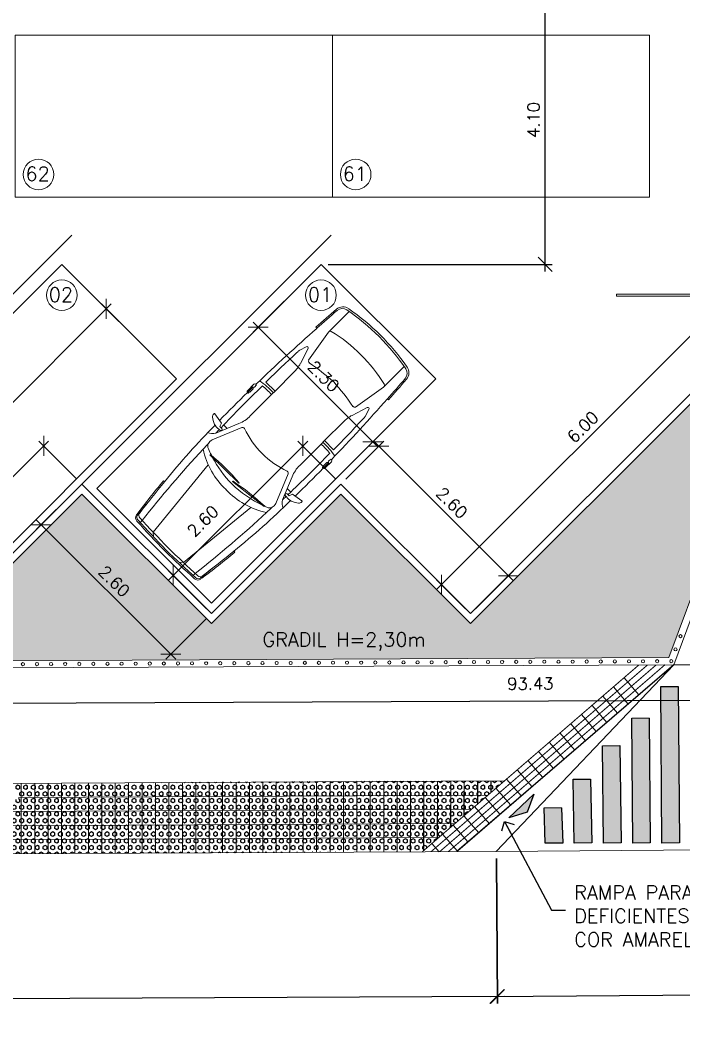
# Model space of a CAD drawing. Header units: millimetres. Extents: x 521 to 1055, y 261 to 520.
# Drawn here: x 563.73 to 573.14, y 447.96 to 462.11 of the extents above; entities that cross this region are included whole.
import ezdxf

# ---------------------------------------------------------------- set-up
doc = ezdxf.new("R2010")
doc.units = ezdxf.units.MM
doc.linetypes.add('CONTINU', pattern=[0])
doc.layers.add('0.1', color=8, linetype='Continuous', lineweight=13)
doc.layers.add('Texto 2', color=1, linetype='Continuous')
doc.styles.add('60x100', font='romans.shx', dxfattribs={"height": 0.2})
doc.styles.add('ROMANS', font='romans')
doc.styles.get("Standard").update_dxf_attribs({"font": 'romans.shx'})
doc.dimstyles.new('Fares Eng - 100', dxfattribs={"dimscale": 2, "dimtxt": 0.05, "dimasz": 0.1, "dimexe": 0.05, "dimexo": 0.1, "dimgap": 0.05, "dimtad": 1, "dimlfac": 2, "dimzin": 4, "dimdsep": 46, "dimtxsty": 'ROMANS', "dimblk1": 'OBLIQUE', "dimblk2": 'OBLIQUE', "dimsah": 1, "dimcen": 0.05, "dimdle": 0.05, "dimclrd": 256, "dimclre": 256, "dimclrt": 1, "dimaunit": 1, "dimadec": 0, "dimazin": 0, "dimtfac": 1, "dimtmove": 2, "dimatfit": 3, "dimldrblk": 'OPEN90', "dimfxl": 1, "dimtolj": 1, "dimtzin": 0, "dimarcsym": 0})
doc.dimstyles.new('Fares Eng - 50', dxfattribs={"dimscale": 2, "dimtxt": 0.085, "dimasz": 0.1, "dimexe": 0.05, "dimexo": 0.05, "dimgap": 0.04, "dimtad": 1, "dimzin": 4, "dimdsep": 46, "dimtxsty": 'ROMANS', "dimblk1": 'OBLIQUE', "dimblk2": 'OBLIQUE', "dimsah": 1, "dimcen": 0.05, "dimdle": 0.05, "dimclrd": 8, "dimclre": 8, "dimclrt": 8, "dimaunit": 1, "dimadec": 0, "dimazin": 0, "dimtfac": 1, "dimtix": 1, "dimtmove": 2, "dimatfit": 0, "dimldrblk": 'OPEN90', "dimfxl": 1, "dimtolj": 1, "dimtzin": 0, "dimarcsym": 0})
pattern_1 = [(90, (143.7004, 358.23872), (-0.1905, 1e-17), [])]
pattern_2 = [(90, (143.7004, 358.23872), (-0.0549926, 3e-18), [0.03175, -0.0635]), (210, (143.7004, 358.23872), (0.0274963, -0.0476249886), [0.03175, -0.0635]), (150, (143.7004, 358.27047), (-0.0274963, -0.0476249886), [0.03175, -0.0635])]

# ---------------------------------------------------------------- blocks, each defined once
blk = doc.blocks.new('_OBLIQUE')
at = {"color": 0, "linetype": 'ByBlock'}
blk.add_line((-0.5, -0.5), (0.5, 0.5), dxfattribs=at)
blk = doc.blocks.new('_Open90')
at = {"color": 0, "linetype": 'ByBlock', "lineweight": -2}
for p, q in [((0, 0), (-1, 0)), ((-0.5, 0.5), (0, 0)), ((0, 0), (-0.5, -0.5))]:
    blk.add_line(p, q, dxfattribs=at)
blk = doc.blocks.new('*D2979')
at = {"layer": '0.1', "color": 8, "linetype": 'CONTINU', "lineweight": -2, "transparency": 16777216}
for p, q in [((567.937, 458.57), (567.044, 457.678)), ((568.812, 456.051), (567.044, 457.819)), ((569.563, 456.944), (568.67, 456.051))]:
    blk.add_line(p, q, dxfattribs=at)
at = {"layer": 'DEFPOINTS', "color": 0, "linetype": 'CONTINU', "lineweight": -2, "transparency": 16777216}
for p in [(568.007, 458.641), (567.115, 457.748), (569.634, 457.015)]:
    blk.add_point(p, dxfattribs=at)
at = {"layer": '0.1', "color": 8, "linetype": 'CONTINU', "lineweight": -2, "transparency": 16777216, "xscale": 0.2, "yscale": 0.2, "zscale": 0.2}
for p, rotation in [((567.115, 457.748), 135.000000000002), ((568.741, 456.122), 315.000000000002)]:
    blk.add_blockref('_OBLIQUE', p, dxfattribs=dict(at, rotation=rotation))
at = {"layer": '0.1', "color": 8, "linetype": 'CONTINU', "transparency": 16777216, "insert": (568.045, 457.052), "char_height": 0.17, "attachment_point": 5, "rotation": 315, "style": 'ROMANS'}
blk.add_mtext('\\A1;2.30', dxfattribs=at)
blk = doc.blocks.new('*D2980')
at = {"layer": '0.1', "color": 8, "linetype": 'CONTINU', "lineweight": -2, "transparency": 16777216}
for p, q in [((565.031, 458.082), (561.708, 454.758)), ((565.886, 457.085), (564.89, 458.082)), ((562.704, 453.903), (561.708, 454.9))]:
    blk.add_line(p, q, dxfattribs=at)
at = {"layer": 'DEFPOINTS', "color": 0, "linetype": 'CONTINU', "lineweight": -2, "transparency": 16777216}
for p in [(565.957, 457.015), (561.778, 454.829), (562.775, 453.833)]:
    blk.add_point(p, dxfattribs=at)
at = {"layer": '0.1', "color": 8, "linetype": 'CONTINU', "lineweight": -2, "transparency": 16777216, "xscale": 0.2, "yscale": 0.2, "zscale": 0.2}
for p, rotation in [((564.96, 458.011), 45), ((561.778, 454.829), 225)]:
    blk.add_blockref('_OBLIQUE', p, dxfattribs=dict(at, rotation=rotation))
at = {"layer": '0.1', "color": 8, "linetype": 'CONTINU', "transparency": 16777216, "insert": (563.253, 456.537), "char_height": 0.17, "attachment_point": 5, "rotation": 45, "style": 'ROMANS'}
blk.add_mtext('\\A1;4.50', dxfattribs=at)
blk = doc.blocks.new('*D2672')
at = {"layer": '0.1', "color": 8, "linetype": 'CONTINU', "lineweight": -2, "transparency": 16777216}
for p, q in [((571.189, 458.541), (571.189, 462.842)), ((569.219, 462.742), (571.289, 462.742)), ((568.107, 458.641), (571.289, 458.641))]:
    blk.add_line(p, q, dxfattribs=at)
at = {"layer": 'DEFPOINTS', "color": 0, "linetype": 'CONTINU', "lineweight": -2, "transparency": 16777216}
for p in [(569.119, 462.742), (571.189, 462.742), (568.007, 458.641)]:
    blk.add_point(p, dxfattribs=at)
at = {"layer": '0.1', "color": 8, "linetype": 'CONTINU', "lineweight": -2, "transparency": 16777216, "xscale": 0.2, "yscale": 0.2, "zscale": 0.2}
for p, rotation in [((571.189, 462.742), 90), ((571.189, 458.641), 270)]:
    blk.add_blockref('_OBLIQUE', p, dxfattribs=dict(at, rotation=rotation))
at = {"layer": '0.1', "color": 8, "linetype": 'CONTINU', "transparency": 16777216, "insert": (571.024, 460.691), "char_height": 0.17, "attachment_point": 5, "rotation": 90, "style": 'ROMANS'}
blk.add_mtext('\\A1;4.10', dxfattribs=at)
blk = doc.blocks.new('*D2988')
at = {"layer": '0.1', "color": 8, "linetype": 'CONTINU', "lineweight": -2, "transparency": 16777216}
for p, q in [((568.361, 455.592), (568.899, 456.13)), ((568.757, 456.13), (570.737, 454.15)), ((570.199, 453.753), (570.737, 454.291))]:
    blk.add_line(p, q, dxfattribs=at)
at = {"layer": 'DEFPOINTS', "color": 0, "linetype": 'CONTINU', "lineweight": -2, "transparency": 16777216}
for p in [(568.29, 455.521), (570.667, 454.221), (570.129, 453.683)]:
    blk.add_point(p, dxfattribs=at)
at = {"layer": '0.1', "color": 8, "linetype": 'CONTINU', "lineweight": -2, "transparency": 16777216, "xscale": 0.2, "yscale": 0.2, "zscale": 0.2}
for p, rotation in [((568.828, 456.059), 135), ((570.667, 454.221), 315)]:
    blk.add_blockref('_OBLIQUE', p, dxfattribs=dict(at, rotation=rotation))
at = {"layer": '0.1', "color": 8, "linetype": 'CONTINU', "transparency": 16777216, "insert": (569.864, 455.256), "char_height": 0.17, "attachment_point": 5, "rotation": 315, "style": 'ROMANS'}
blk.add_mtext('\\A1;2.60', dxfattribs=at)
blk = doc.blocks.new('*D2989')
at = {"layer": '0.1', "color": 8, "linetype": 'CONTINU', "lineweight": -2, "transparency": 16777216}
for p, q in [((564.543, 455.45), (563.967, 454.875)), ((563.967, 455.016), (565.947, 453.036)), ((566.381, 453.612), (565.805, 453.036))]:
    blk.add_line(p, q, dxfattribs=at)
at = {"layer": 'DEFPOINTS', "color": 0, "linetype": 'CONTINU', "lineweight": -2, "transparency": 16777216}
for p in [(564.613, 455.521), (566.452, 453.683), (565.876, 453.107)]:
    blk.add_point(p, dxfattribs=at)
at = {"layer": '0.1', "color": 8, "linetype": 'CONTINU', "lineweight": -2, "transparency": 16777216, "xscale": 0.2, "yscale": 0.2, "zscale": 0.2}
for p, rotation in [((564.037, 454.945), 134.9999999999982), ((565.876, 453.107), 314.9999999999982)]:
    blk.add_blockref('_OBLIQUE', p, dxfattribs=dict(at, rotation=rotation))
at = {"layer": '0.1', "color": 8, "linetype": 'CONTINU', "transparency": 16777216, "insert": (565.073, 454.143), "char_height": 0.17, "attachment_point": 5, "rotation": 315, "style": 'ROMANS'}
blk.add_mtext('\\A1;2.60', dxfattribs=at)
blk = doc.blocks.new('*D2990')
at = {"layer": '0.1', "color": 8, "linetype": 'CONTINU', "lineweight": -2, "transparency": 16777216}
for p, q in [((562.162, 454.154), (564.142, 456.133)), ((564.543, 455.592), (564.001, 456.133)), ((562.704, 453.753), (562.162, 454.295))]:
    blk.add_line(p, q, dxfattribs=at)
at = {"layer": 'DEFPOINTS', "color": 0, "linetype": 'CONTINU', "lineweight": -2, "transparency": 16777216}
for p in [(564.072, 456.063), (564.613, 455.521), (562.775, 453.683)]:
    blk.add_point(p, dxfattribs=at)
at = {"layer": '0.1', "color": 8, "linetype": 'CONTINU', "lineweight": -2, "transparency": 16777216, "xscale": 0.2, "yscale": 0.2, "zscale": 0.2}
for p, rotation in [((564.072, 456.063), 44.99999999999735), ((562.233, 454.224), 224.9999999999974)]:
    blk.add_blockref('_OBLIQUE', p, dxfattribs=dict(at, rotation=rotation))
at = {"layer": '0.1', "color": 8, "linetype": 'CONTINU', "transparency": 16777216, "insert": (563.036, 455.26), "char_height": 0.17, "attachment_point": 5, "rotation": 45, "style": 'ROMANS'}
blk.add_mtext('\\A1;2.60', dxfattribs=at)
blk = doc.blocks.new('TEMPRA3')
for p, q in [((-0.157, 0.823), (-0.131, 0.862)), ((-0.075, 0.872), (-0.101, 0.713)), ((-0.085, 0.882), (-0.082, 0.882)), ((-1.26, 0.697), (-1.26, 0.716)), ((-0.101, 0.713), (-0.151, 0.694)), ((1.806, 0.709), (1.807, 0.728)), ((0.058, 0.464), (-0.363, 0.637)), ((0.069, 0.533), (-0.261, 0.669)), ((-0.151, 0.694), (-0.151, 0.656)), ((-0.098, 0.674), (-0.098, 0.602)), ((0.756, 0.496), (0.756, 0.679)), ((1.287, 0.519), (1.517, 0.592)), ((1.515, 0.629), (1.414, 0.659)), ((0.687, 0.496), (0.259, 0.496)), ((1.136, 0.496), (0.756, 0.496)), ((1.406, 0.471), (1.886, 0.553)), ((0.058, -0.464), (-0.363, -0.637)), ((0.069, -0.533), (-0.261, -0.669)), ((0.687, -0.496), (0.259, -0.496)), ((1.136, -0.496), (0.756, -0.496)), ((0.756, -0.496), (0.756, -0.679)), ((1.287, -0.519), (1.517, -0.592)), ((1.406, -0.471), (1.886, -0.553)), ((-1.26, -0.697), (-1.26, -0.716)), ((-0.151, -0.694), (-0.151, -0.656)), ((-0.101, -0.713), (-0.151, -0.694)), ((-0.098, -0.674), (-0.098, -0.602)), ((1.515, -0.629), (1.414, -0.659)), ((-0.157, -0.823), (-0.131, -0.862)), ((-0.075, -0.872), (-0.101, -0.713)), ((1.806, -0.709), (1.807, -0.728)), ((-0.085, -0.882), (-0.082, -0.882))]:
    blk.add_line(p, q)
at = {"color": 9}
for p, q in [((0.49, 0.777), (0.614, 0.777)), ((0.49, 0.767), (0.567, 0.767)), ((0.577, 0.757), (0.577, 0.748)), ((0.634, 0.757), (0.634, 0.748)), ((-1.869, 0.63), (-1.647, 0.654)), ((-1.875, 0.533), (-1.914, 0.533)), ((-1.881, 0.307), (-0.653, 0.428)), ((-0.527, 0.509), (-0.536, 0.509)), ((-0.536, 0.509), (-0.532, -0.064)), ((0.687, 0.496), (0.756, 0.496)), ((1.886, 0.553), (2.3, 0.553)), ((-1.881, 0.307), (-1.924, 0.254)), ((-0.568, 0.016), (-0.577, 0.017)), ((-0.568, 0.015), (-0.577, 0.014)), ((-0.577, 0.014), (-0.51, -0.555)), ((-0.532, -0.064), (-0.523, -0.064)), ((-1.881, -0.308), (-1.924, -0.255)), ((-1.881, -0.307), (-0.653, -0.428)), ((-1.875, -0.533), (-1.914, -0.533)), ((-0.51, -0.555), (-0.501, -0.554)), ((0.687, -0.496), (0.756, -0.496)), ((1.886, -0.553), (2.3, -0.553)), ((-1.869, -0.631), (-1.647, -0.655)), ((0.49, -0.767), (0.567, -0.767)), ((0.49, -0.777), (0.614, -0.777)), ((0.577, -0.757), (0.577, -0.748)), ((0.634, -0.757), (0.634, -0.748))]:
    blk.add_line(p, q, dxfattribs=at)
for points in [[(0.486, 0.76), (0.486, 0.749, 0.414214), (0.496, 0.739), (0.558, 0.739, 0.414214), (0.568, 0.749), (0.568, 0.759)], [(0.486, -0.76), (0.486, -0.749, -0.414214), (0.496, -0.739), (0.558, -0.739, -0.414214), (0.568, -0.749), (0.568, -0.759)]]:
    blk.add_lwpolyline(points, format="xyb", dxfattribs=at)
for centre, radius, start, end in [((-0.079, 0.816), 0.0696, 117.5198, 138.9652), ((-0.092, 0.841), 0.0416, 80.8067, 117.5198), ((-0.083, 0.874), 0.00833, 350.8067, 80.8067), ((0.026, -12.748), 13.526, 95.4579, 98.0767), ((-0.091, -10.408), 11.166, 90.4891, 96.0118), ((0.075, 0.7), 0.267, 168.223, 189.9837), ((-0.143, 0.755), 0.0434, 160.4209, 180), ((0.052, 0.685), 0.25, 146.5293, 160.4209), ((0.213, -22.305), 23.067, 89.3717, 90.7606), ((0.213, -22.305), 23.067, 89.0973, 89.3437), ((0.115, -25.837), 26.599, 86.3544, 88.8806), ((0.028, -29.336), 30.117, 85.8738, 86.6125), ((46.287, -1.061), 48.25, 178.0551, 178.7396), ((-1.864, 0.574), 0.07, 98.0767, 178.0551), ((1.08, -0.033), 1.689, 158.4883, 161.8833), ((-0.403, 0.55), 0.0959, 65.2249, 157.5632), ((0.355, -17.256), 17.935, 91.743, 91.9698), ((0.355, -17.256), 17.935, 88.9571, 91.6179), ((-0.298, 0.555), 0.987, 356.5337, 7.1274), ((0.636, -17.099), 17.778, 87.5716, 89.6146), ((1.385, 0.564), 0.1, 73.296, 87.5716), ((1.509, 0.61), 0.02, 295.0881, 73.296), ((2.183, 0.56), 0.144, 10.2757, 85.2864), ((-1.242, -0.033), 3.619, 0.5277, 9.8398), ((1.08, -0.033), 1.689, 163.0258, 178.8872), ((1.496, -0.036), 1.496, 161.9012, 178.6096), ((0.046, 0.438), 0.0288, 340.8387, 65.2249), ((0.259, 0.996), 0.5, 247.6625, 270), ((1.136, 0.996), 0.5, 270, 287.5892), ((1.415, 0.442), 0.03, 107.5892, 190.5643), ((-1.901, -0.176), 3.343, 3.0173, 10.5643), ((1.892, 0.523), 0.03, 17.6685, 101.6613), ((-0.298, 0.005), 2.281, 359.8835, 13.3775), ((1.08, 0.033), 1.689, 181.1128, 199.382), ((-1.901, 0.176), 3.343, 349.4357, 356.9827), ((-0.298, -0.005), 2.281, 346.6225, 0.1165), ((-1.242, 0.033), 3.619, 350.1602, 359.4723), ((46.287, 1.06), 48.25, 181.2604, 181.9449), ((1.496, 0.036), 1.496, 181.3904, 198.0988), ((1.08, 0.033), 1.689, 200.3288, 201.5117), ((1.08, 0.033), 1.689, 200.3288, 201.5117), ((0.046, -0.438), 0.0288, 294.7751, 19.1613), ((0.259, -0.996), 0.5, 90, 112.3375), ((-0.298, -0.555), 0.987, 352.8726, 3.4663), ((1.136, -0.996), 0.5, 72.4108, 90), ((1.415, -0.442), 0.03, 169.4357, 252.4108), ((1.892, -0.523), 0.03, 258.3387, 342.3315), ((-1.864, -0.575), 0.07, 181.9449, 261.9233), ((0.026, 12.748), 13.526, 261.9735, 264.5421), ((-0.091, 10.408), 11.166, 263.9882, 269.5109), ((-0.403, -0.55), 0.0959, 202.4368, 294.7751), ((0.355, 17.256), 17.935, 268.0302, 268.257), ((0.075, -0.7), 0.267, 170.0163, 191.777), ((0.355, 17.256), 17.935, 268.3821, 271.0429), ((0.636, 17.099), 17.778, 270.3854, 272.4284), ((1.385, -0.564), 0.1, 272.4284, 286.704), ((1.509, -0.61), 0.02, 286.704, 64.9119), ((0.028, 29.336), 30.117, 273.3875, 274.1262), ((2.183, -0.56), 0.144, 274.7136, 349.7243), ((-0.143, -0.755), 0.0434, 180, 199.5791), ((0.052, -0.685), 0.25, 199.5791, 213.4707), ((0.213, 22.305), 23.067, 269.2394, 270.6283), ((0.213, 22.305), 23.067, 270.6563, 270.9027), ((0.115, 25.837), 26.599, 271.1194, 273.6456), ((-0.079, -0.816), 0.0696, 221.0348, 242.4802), ((-0.092, -0.841), 0.0416, 242.4802, 279.1933), ((-0.083, -0.874), 0.00833, 279.1933, 9.1933)]:
    blk.add_arc(centre, radius, start, end)
for centre, radius, start, end in [((-0.144, 0.846), 0.212, 204.7842, 236.5367), ((0.49, 0.751), 0.0263, 91.9264, 184.8104), ((0.47, 0.753), 0.0061, 200.0424, 315.2534), ((0.49, 0.751), 0.0164, 92.1313, 187.2433), ((0.567, 0.757), 0.01, 0, 90), ((0.606, 0.816), 0.0733, 246.8341, 293.1659), ((0.614, 0.757), 0.02, 0, 90), ((-0.263, 0.555), 0.987, 356.5337, 11.7667), ((0.027, -29.37), 30.131, 85.8821, 86.6147), ((19.555, -0.393), 21.489, 177.397, 178.9536), ((-1.862, 0.581), 0.05, 97.8958, 177.1673), ((43.913, -1.002), 45.813, 178.0177, 178.7486), ((0.137, -16.634), 17.284, 92.2713, 96.6835), ((-1.822, 0.581), 0.05, 97.8958, 177.1673), ((0.026, -12.748), 13.506, 95.4656, 97.8958), ((0.402, 0.031), 1.126, 147.4954, 181.5953), ((0.192, -19.533), 20.183, 91.7794, 92.1012), ((-0.17, 0.661), 0.0195, 202.2729, 342.8001), ((2.181, 0.569), 0.115, 10.4548, 85.2928), ((-1.236, -0.033), 3.585, 0.5327, 10.015), ((-4.071, 0.196), 3.558, 355.8109, 5.0412), ((43.913, 1.002), 45.813, 181.2514, 181.9823), ((0.402, -0.031), 1.126, 178.4047, 212.5046), ((-4.057, -0.683), 3.558, 2.0761, 11.3064), ((-1.236, 0.033), 3.585, 349.985, 359.4673), ((19.555, 0.392), 21.489, 181.0464, 182.603), ((0.137, 16.634), 17.284, 263.3165, 267.7287), ((-0.263, -0.555), 0.987, 348.2333, 3.4663), ((-1.862, -0.581), 0.05, 182.8327, 262.1042), ((-1.822, -0.581), 0.05, 182.8327, 262.1042), ((0.026, 12.748), 13.506, 262.1042, 264.5344), ((0.192, 19.533), 20.183, 267.8988, 268.2206), ((-0.144, -0.846), 0.212, 123.4633, 155.2158), ((-0.17, -0.661), 0.0195, 17.1999, 157.7271), ((0.027, 29.37), 30.131, 273.3853, 274.1179), ((2.181, -0.569), 0.115, 274.7072, 349.5452), ((0.47, -0.753), 0.0061, 44.7466, 159.9576), ((0.49, -0.751), 0.0263, 175.1896, 268.0736), ((0.49, -0.751), 0.0164, 172.7567, 267.8687), ((0.567, -0.757), 0.01, 270, 0), ((0.606, -0.816), 0.0733, 66.8341, 113.1659), ((0.614, -0.757), 0.02, 270, 360)]:
    blk.add_arc(centre, radius, start, end, dxfattribs=at)
blk = doc.blocks.new('*D2726')
at = {"layer": '0.1', "color": 8, "linetype": 'CONTINU', "lineweight": -2, "transparency": 16777216}
for p, q in [((565.839, 454.154), (567.819, 456.133)), ((568.219, 455.592), (567.678, 456.133)), ((566.381, 453.753), (565.839, 454.295))]:
    blk.add_line(p, q, dxfattribs=at)
at = {"layer": 'DEFPOINTS', "color": 0, "linetype": 'CONTINU', "lineweight": -2, "transparency": 16777216}
for p in [(567.749, 456.063), (568.29, 455.521), (566.452, 453.683)]:
    blk.add_point(p, dxfattribs=at)
at = {"layer": '0.1', "color": 8, "linetype": 'CONTINU', "lineweight": -2, "transparency": 16777216, "xscale": 0.2, "yscale": 0.2, "zscale": 0.2}
for p, rotation in [((567.749, 456.063), 44.99999999999735), ((565.91, 454.224), 224.9999999999974)]:
    blk.add_blockref('_OBLIQUE', p, dxfattribs=dict(at, rotation=rotation))
at = {"layer": '0.1', "color": 8, "linetype": 'CONTINU', "transparency": 16777216, "insert": (566.331, 454.997), "char_height": 0.17, "attachment_point": 5, "rotation": 45, "style": 'ROMANS'}
blk.add_mtext('\\A1;2.60', dxfattribs=at)
blk = doc.blocks.new('*D3045')
at = {"layer": '0.1', "color": 8, "linetype": 'CONTINU', "lineweight": -2, "transparency": 16777216}
for p, q in [((574.03, 458.408), (569.646, 454.024)), ((574.301, 457.996), (573.889, 458.408)), ((570.058, 453.753), (569.646, 454.165))]:
    blk.add_line(p, q, dxfattribs=at)
at = {"layer": 'DEFPOINTS', "color": 0, "linetype": 'CONTINU', "lineweight": -2, "transparency": 16777216}
for p in [(574.371, 457.925), (569.717, 454.094), (570.129, 453.683)]:
    blk.add_point(p, dxfattribs=at)
at = {"layer": '0.1', "color": 8, "linetype": 'CONTINU', "lineweight": -2, "transparency": 16777216, "xscale": 0.2, "yscale": 0.2, "zscale": 0.2}
for p, rotation in [((573.96, 458.337), 44.99999999999696), ((569.717, 454.094), 224.999999999997)]:
    blk.add_blockref('_OBLIQUE', p, dxfattribs=dict(at, rotation=rotation))
at = {"layer": '0.1', "color": 8, "linetype": 'CONTINU', "transparency": 16777216, "insert": (571.722, 456.332), "char_height": 0.17, "attachment_point": 5, "rotation": 45, "style": 'ROMANS'}
blk.add_mtext('\\A1;6.00', dxfattribs=at)
blk = doc.blocks.new('SET1')
at = {"layer": 'Texto 2'}
blk.add_hatch(color=8, dxfattribs=at).paths.add_polyline_path([(0.282, 0.232), (-0.113, 0.138), (-0.282, -0.232)])
at = {"layer": 'Texto 2', "color": 1}
blk.add_lwpolyline([(-0.282, -0.232), (-0.113, 0.138), (0.282, 0.232)], close=True, dxfattribs=at)
blk = doc.blocks.new('*D3080')
at = {"layer": '0.1', "color": 8, "linetype": 'CONTINU', "lineweight": -2, "transparency": 16777216}
for p, q in [((625.027, 453.058), (625.029, 452.567)), ((625.129, 452.667), (531.504, 452.274)), ((531.603, 452.667), (531.605, 452.175))]:
    blk.add_line(p, q, dxfattribs=at)
at = {"layer": 'DEFPOINTS', "color": 0, "linetype": 'CONTINU', "lineweight": -2, "transparency": 16777216}
for p in [(625.027, 453.158), (531.602, 452.767), (531.604, 452.275)]:
    blk.add_point(p, dxfattribs=at)
at = {"layer": '0.1', "color": 8, "linetype": 'CONTINU', "lineweight": -2, "transparency": 16777216, "xscale": 0.2, "yscale": 0.2, "zscale": 0.2}
for p, rotation in [((625.029, 452.667), 0.2402193175315493), ((531.604, 452.275), 180.2402193175315)]:
    blk.add_blockref('_OBLIQUE', p, dxfattribs=dict(at, rotation=rotation))
at = {"layer": '0.1', "color": 8, "linetype": 'CONTINU', "lineweight": -2, "transparency": 16777216, "insert": (570.977, 452.689), "char_height": 0.17, "attachment_point": 5, "rotation": 0.2402, "style": 'ROMANS'}
blk.add_mtext('\\A1;93.43', dxfattribs=at)
blk = doc.blocks.new('*D3084')
at = {"layer": '0.1', "color": 8, "linetype": 'CONTINU', "lineweight": -2, "transparency": 16777216}
for p, q in [((593.262, 450.379), (593.277, 448.32)), ((570.495, 450.208), (570.51, 448.149)), ((570.409, 448.248), (593.377, 448.421))]:
    blk.add_line(p, q, dxfattribs=at)
at = {"layer": 'DEFPOINTS', "color": 0, "linetype": 'CONTINU', "lineweight": -2, "transparency": 16777216}
for p in [(593.261, 450.479), (570.494, 450.308), (593.277, 448.42)]:
    blk.add_point(p, dxfattribs=at)
at = {"layer": '0.1', "color": 8, "linetype": 'CONTINU', "lineweight": -2, "transparency": 16777216, "xscale": 0.2, "yscale": 0.2, "zscale": 0.2}
for p, rotation in [((593.277, 448.42), 0.4315335240023041), ((570.509, 448.249), 180.4315335240023)]:
    blk.add_blockref('_OBLIQUE', p, dxfattribs=dict(at, rotation=rotation))
at = {"layer": '0.1', "color": 8, "linetype": 'CONTINU', "lineweight": -2, "transparency": 16777216, "insert": (581.892, 448.5), "char_height": 0.17, "attachment_point": 5, "rotation": 0.4315, "style": 'ROMANS'}
blk.add_mtext('\\A1;22.77', dxfattribs=at)
blk = doc.blocks.new('*D3088')
at = {"layer": '0.1', "color": 8, "linetype": 'CONTINU', "lineweight": -2, "transparency": 16777216}
for p, q in [((570.494, 450.208), (570.505, 448.149)), ((531.608, 450.016), (531.618, 447.957)), ((570.604, 448.249), (531.518, 448.056))]:
    blk.add_line(p, q, dxfattribs=at)
at = {"layer": 'DEFPOINTS', "color": 0, "linetype": 'CONTINU', "lineweight": -2, "transparency": 16777216}
for p in [(570.494, 450.308), (531.607, 450.116), (531.618, 448.057)]:
    blk.add_point(p, dxfattribs=at)
at = {"layer": '0.1', "color": 8, "linetype": 'CONTINU', "lineweight": -2, "transparency": 16777216, "xscale": 0.2, "yscale": 0.2, "zscale": 0.2}
for p, rotation in [((570.504, 448.249), 0.2826791155295005), ((531.618, 448.057), 180.2826791155295)]:
    blk.add_blockref('_OBLIQUE', p, dxfattribs=dict(at, rotation=rotation))
at = {"layer": '0.1', "color": 8, "linetype": 'CONTINU', "lineweight": -2, "transparency": 16777216, "insert": (551.06, 448.318), "char_height": 0.17, "attachment_point": 5, "rotation": 0.2827, "style": 'ROMANS'}
blk.add_mtext('\\A1;38.89', dxfattribs=at)

msp = doc.modelspace()

# ---------------------------------------------------------------- hatches: boundary and pattern name
at = {"layer": '0.1', "linetype": 'CONTINU', "lineweight": -2}
h = msp.add_hatch(dxfattribs=at)
h.set_pattern_fill('AR-SAND,_O', color=8, scale=0.005, double=1)
h.set_pattern_definition([(37.5, (143.7004, 358.23872), (-0.00800016, 0.24470662), [0, -0.19304, 0, -0.2159, 0, -0.206375]), (7.5, (143.7004, 358.23872), (0.22476164, 0.35841255), [0, -0.10414, 0, -0.17399, 0, -0.066675]), (327.5, (143.5442, 358.23872), (0.39549619, 0.00071859), [0, -0.0635, 0, -0.2286, 0, -0.29845]), (317.5, (143.5442, 358.23872), (0.38177823, 0.11146466), [0, -0.03175, 0, -0.14986, 0, -0.17145])])
h.paths.add_polyline_path([(574.60991, 457.54521), (574.37129, 457.78383), (570.87832, 454.29085), (572.84, 453.05771), (572.9417, 453.05818)])
h.paths.add_polyline_path([(568.29017, 455.37966), (566.4517, 453.54119), (564.61322, 455.37966), (564.22595, 454.9924), (563.74512, 453.01559), (572.84, 453.05771), (570.87832, 454.29085), (570.12865, 453.54119)])
h.paths.add_polyline_path([(564.22595, 454.9924), (562.77474, 453.54119), (560.93626, 455.37966), (559.09779, 453.54119), (557.25931, 455.37966), (556.2628, 454.38315), (557.23556, 452.98544), (563.74512, 453.01559)])
h.paths.add_polyline_path([(556.2628, 454.38315), (555.42083, 453.54119), (553.58235, 455.37966), (551.86818, 453.66549), (551.66512, 452.95964), (557.23556, 452.98544)])
h.paths.add_polyline_path([(574.10719, 457.66671), (574.46748, 457.30643), (574.25535, 457.09429), (573.89506, 457.45458)], flags=25)
h.paths.add_polyline_path([(564.95331, 454.52441), (565.45502, 454.0227), (565.24289, 453.81057), (564.74118, 454.31228)], flags=24)
h.paths.add_polyline_path([(567.14543, 453.11784), (569.81686, 453.11784), (569.81686, 453.47499), (567.14543, 453.47499)], flags=24)
h.paths.add_polyline_path([(561.27636, 454.52441), (561.77806, 454.0227), (561.56593, 453.81057), (561.06422, 454.31228)], flags=24)
h.paths.add_polyline_path([(557.5994, 454.52441), (558.10111, 454.0227), (557.88898, 453.81057), (557.38727, 454.31228)], flags=24)
h.paths.add_polyline_path([(553.92244, 454.52441), (554.42415, 454.0227), (554.21202, 453.81057), (553.71031, 454.31228)], flags=24)
h = msp.add_hatch(color=8, dxfattribs=at)
h.dxf.hatch_style = 1
h.paths.add_polyline_path([(571.41775, 450.9291), (571.17254, 450.92725), (571.18608, 450.42269), (571.43607, 450.42457)])
h.paths.add_polyline_path([(571.83224, 451.33508), (571.58702, 451.33323), (571.60057, 450.42581), (571.85056, 450.42769)])
h.paths.add_polyline_path([(572.24675, 451.80964), (572.00153, 451.80779), (572.01508, 450.42581), (572.26507, 450.42769)])
h.paths.add_polyline_path([(572.66126, 452.20174), (572.41604, 452.19989), (572.42958, 450.42629), (572.67957, 450.42817)])
h.paths.add_polyline_path([(573.07576, 452.65095), (572.83054, 452.6491), (572.84409, 450.42677), (573.09408, 450.42866)])
h.paths.add_polyline_path([(573.49027, 452.86037), (573.24505, 452.85853), (573.2586, 450.42677), (573.50859, 450.42866)])
h.paths.add_polyline_path([(573.90478, 452.86037), (573.65956, 452.85853), (573.6731, 450.42677), (573.9231, 450.42866)])
h.paths.add_polyline_path([(574.31929, 452.86037), (574.07407, 452.85853), (574.08761, 450.42677), (574.33761, 450.42866)])
h.paths.add_polyline_path([(574.7338, 452.86085), (574.48858, 452.85901), (574.50212, 450.42725), (574.75211, 450.42914)])
h.paths.add_polyline_path([(575.1483, 452.86134), (574.90308, 452.85949), (574.91662, 450.42773), (575.16662, 450.42962)])
h.paths.add_polyline_path([(575.56281, 452.86134), (575.31759, 452.85949), (575.33113, 450.42773), (575.58113, 450.42962)])
h.paths.add_polyline_path([(575.97732, 452.86134), (575.7321, 452.85949), (575.74564, 450.42773), (575.99563, 450.42962)])
h.paths.add_polyline_path([(576.39174, 452.8778), (576.14652, 452.87596), (576.16006, 450.4442), (576.41005, 450.44609)])
h.paths.add_polyline_path([(576.80624, 452.87828), (576.56102, 452.87644), (576.57456, 450.44468), (576.82456, 450.44657)])
h.paths.add_polyline_path([(577.22075, 452.87877), (576.97553, 452.87692), (576.98907, 450.44517), (577.23906, 450.44705)])
h.paths.add_polyline_path([(577.63526, 452.87877), (577.39004, 452.87692), (577.40358, 450.44517), (577.65357, 450.44705)])
h.paths.add_polyline_path([(578.04971, 452.88934), (577.80449, 452.8875), (577.81803, 450.45574), (578.06802, 450.45763)])
h.paths.add_polyline_path([(578.46421, 452.88934), (578.21899, 452.8875), (578.23254, 450.45574), (578.48253, 450.45763)])
h.paths.add_polyline_path([(578.87871, 452.89165), (578.63349, 452.88981), (578.64703, 450.45805), (578.89702, 450.45994)])
h.paths.add_polyline_path([(579.29321, 452.89213), (579.04799, 452.89029), (579.06154, 450.45853), (579.31153, 450.46042)])
h.paths.add_polyline_path([(579.70772, 452.89213), (579.4625, 452.89029), (579.47605, 450.45853), (579.72604, 450.46042)])
h.paths.add_polyline_path([(580.12223, 452.89213), (579.87701, 452.89029), (579.89055, 450.45853), (580.14055, 450.46042)])
h.paths.add_polyline_path([(580.53674, 452.89213), (580.29152, 452.89029), (580.30506, 450.45853), (580.55506, 450.46042)])
h.paths.add_polyline_path([(580.95125, 452.89262), (580.70603, 452.89077), (580.71957, 450.45901), (580.96956, 450.4609)])
h.paths.add_polyline_path([(581.36575, 452.8931), (581.12053, 452.89125), (581.13407, 450.4595), (581.38407, 450.46138)])
h.paths.add_polyline_path([(581.78018, 452.90781), (581.53496, 452.90596), (581.5485, 450.47421), (581.79849, 450.47609)])
h.paths.add_polyline_path([(582.19469, 452.90781), (581.94947, 452.90596), (581.96301, 450.47421), (582.213, 450.47609)])
h.paths.add_polyline_path([(582.6092, 452.90781), (582.36398, 452.90596), (582.37752, 450.47421), (582.62751, 450.47609)])
h.paths.add_polyline_path([(583.0237, 452.90781), (582.77848, 452.90596), (582.79203, 450.47421), (583.04202, 450.47609)])
h.paths.add_polyline_path([(583.43821, 452.90829), (583.19299, 452.90645), (583.20653, 450.47469), (583.45653, 450.47657)])
h.paths.add_polyline_path([(583.85272, 452.90877), (583.6075, 452.90693), (583.62104, 450.47517), (583.87103, 450.47706)])
h.paths.add_polyline_path([(584.26714, 452.92349), (584.02192, 452.92164), (584.03546, 450.48989), (584.28546, 450.49177)])
h.paths.add_polyline_path([(584.68165, 452.92349), (584.43643, 452.92164), (584.44997, 450.48989), (584.69997, 450.49177)])
h.paths.add_polyline_path([(585.09611, 452.9296), (584.85089, 452.92775), (584.86444, 450.496), (585.11443, 450.49788)])
h.paths.add_polyline_path([(585.51062, 452.9296), (585.2654, 452.92775), (585.27894, 450.496), (585.52894, 450.49788)])
h.paths.add_polyline_path([(585.92513, 452.93008), (585.67991, 452.92823), (585.69345, 450.49648), (585.94344, 450.49836)])
h.paths.add_polyline_path([(586.33963, 452.93056), (586.09441, 452.92871), (586.10796, 450.49696), (586.35795, 450.49884)])
h.paths.add_polyline_path([(586.75406, 452.94527), (586.50884, 452.94343), (586.52238, 450.51167), (586.77238, 450.51356)])
h.paths.add_polyline_path([(587.16857, 452.94527), (586.92335, 452.94343), (586.93689, 450.51167), (587.18688, 450.51356)])
h.paths.add_polyline_path([(587.58313, 452.93782), (587.33791, 452.93597), (587.35146, 450.50422), (587.60145, 450.5061)])
h.paths.add_polyline_path([(587.99764, 452.93782), (587.75242, 452.93597), (587.76596, 450.50422), (588.01596, 450.5061)])
h.paths.add_polyline_path([(588.41215, 452.9383), (588.16693, 452.93645), (588.18047, 450.5047), (588.43046, 450.50658)])
h.paths.add_polyline_path([(588.82665, 452.93878), (588.58143, 452.93694), (588.59498, 450.50518), (588.84497, 450.50706)])
h.paths.add_polyline_path([(589.24108, 452.9535), (588.99586, 452.95165), (589.0094, 450.5199), (589.2594, 450.52178)])
h.paths.add_polyline_path([(589.65559, 452.9535), (589.41037, 452.95165), (589.42127, 450.99483, -0.23688807), (589.66862, 451.2229)])
h.paths.add_polyline_path([(590.07009, 452.95446), (589.82487, 452.95261), (589.83445, 451.23225, -0.20700096), (590.08428, 451.07028)])
h.paths.add_polyline_path([(590.48452, 452.96842), (590.48369, 452.96917), (590.2393, 452.96733), (590.25284, 450.53557), (590.50283, 450.53746)])
h.paths.add_polyline_path([(590.9055, 452.45932), (590.66028, 452.45747), (590.66736, 450.53461), (590.91735, 450.53649)])
h.paths.add_polyline_path([(591.32001, 452.11012), (591.07479, 452.10827), (591.08186, 450.53557), (591.33185, 450.53746)])
h.paths.add_polyline_path([(591.72803, 451.67793), (591.48282, 451.67608), (591.49636, 450.53654), (591.74635, 450.53842)])
h.paths.add_polyline_path([(592.14246, 451.31686), (591.89724, 451.31502), (591.91079, 450.55125), (592.16078, 450.55313)])
h.paths.add_polyline_path([(592.55696, 450.99233), (592.31175, 450.99048), (592.32529, 450.55125), (592.57529, 450.55313)])
at = {"layer": '0.1'}
h = msp.add_hatch(dxfattribs=at)
h.set_pattern_fill('LINE,_O', color=8, scale=0.06, angle=90, double=1)
h.set_pattern_definition(pattern_1)
h.paths.add_polyline_path([(563.71297, 451.07422), (570.00658, 451.10527), (570.23968, 451.30642), (563.22892, 451.27184), (549.33396, 451.20328), (549.09007, 451.00208), (563.3422, 451.07239, -0.86003932)], flags=16)
h.paths.add_polyline_path([(570.23968, 451.30642), (563.22892, 451.27184), (549.33396, 451.20328), (548.91137, 450.85465), (548.67199, 450.81134), (548.56889, 450.82167), (548.96589, 450.60146), (569.54038, 450.70297)])
h.paths.add_polyline_path([(563.71522, 451.04426), (563.52773, 451.04525), (563.34023, 451.04623, 1)], flags=16)
h.paths.add_polyline_path([(569.77348, 450.90412), (563.60336, 450.87368, -0.20805039), (563.45379, 450.87294), (548.6085, 450.7997), (548.96589, 450.60146), (569.54038, 450.70297)], flags=16)
h.paths.add_polyline_path([(569.54038, 450.70297), (548.96589, 450.60146), (549.32328, 450.40322), (569.30727, 450.50181)])
h.paths.add_polyline_path([(569.30727, 450.50181), (548.98664, 450.40156), (549.0919, 450.20208), (569.07417, 450.30066)])
h = msp.add_hatch(dxfattribs=at)
h.set_pattern_fill('LINE,_O', color=8, scale=0.06, angle=90, double=1)
h.set_pattern_definition(pattern_1)
h.paths.add_polyline_path([(563.3422, 451.07239, -0.86003932), (563.71297, 451.07422), (570.00658, 451.10527), (570.23968, 451.30642), (563.22892, 451.27184), (549.33396, 451.20328), (549.09007, 451.00208)])
h.paths.add_polyline_path([(569.54038, 450.70297), (569.77348, 450.90412), (563.60336, 450.87368, -0.20805039), (563.45379, 450.87294), (548.6085, 450.7997), (548.96589, 450.60146)])
at = {"layer": '0.1', "linetype": 'CONTINU', "lineweight": -2}
h = msp.add_hatch(dxfattribs=at)
h.set_pattern_fill('HEX,_O', color=8, scale=0.01, angle=90, double=1)
h.set_pattern_definition(pattern_2)
h.paths.add_polyline_path([(563.90977, 450.27518), (564.18837, 451.27657), (561.27905, 451.26222), (561.75458, 450.26455)])
h.paths.add_polyline_path([(563.34023, 451.04623), (563.52773, 451.04525), (563.71522, 451.04426, 1)], flags=16)
h = msp.add_hatch(dxfattribs=at)
h.set_pattern_fill('HEX,_O', color=8, scale=0.01, angle=90, double=1)
h.set_pattern_definition(pattern_2)
h.paths.add_polyline_path([(564.18837, 451.27657), (563.90977, 450.27518), (567.60961, 450.29344), (567.26556, 451.29175)])
h = msp.add_hatch(dxfattribs=at)
h.set_pattern_fill('HEX,_O', color=8, scale=0.01, angle=90, double=1)
h.set_pattern_definition(pattern_2)
h.paths.add_polyline_path([(568.76567, 451.29915), (567.26556, 451.29175), (567.33437, 451.09209), (568.7481, 451.09906)])
h.paths.add_polyline_path([(570.23968, 451.30642), (568.76567, 451.29915), (568.7481, 451.09906), (570.00658, 451.10527)])
h.paths.add_polyline_path([(570.00658, 451.10527), (568.7481, 451.09906), (568.73053, 450.89897), (569.77348, 450.90412)])
h.paths.add_polyline_path([(569.77348, 450.90412), (568.73053, 450.89897), (568.71296, 450.69888), (569.54038, 450.70297)])
h.paths.add_polyline_path([(569.54038, 450.70297), (568.71296, 450.69888), (568.69539, 450.4988), (569.30727, 450.50181)])
h.paths.add_polyline_path([(569.30727, 450.50181), (568.69539, 450.4988), (568.67782, 450.29871), (569.07417, 450.30066)])
h.paths.add_polyline_path([(568.69539, 450.4988), (567.96026, 450.49517), (567.72598, 450.29401), (568.67782, 450.29871)])
h.paths.add_polyline_path([(568.71296, 450.69888), (568.19454, 450.69633), (567.96026, 450.49517), (568.69539, 450.4988)])
h.paths.add_polyline_path([(568.73053, 450.89897), (567.40318, 450.89243), (567.47199, 450.69276), (568.71296, 450.69888)])
h.paths.add_polyline_path([(568.7481, 451.09906), (567.33437, 451.09209), (567.40318, 450.89243), (568.73053, 450.89897)])
h.paths.add_polyline_path([(567.96026, 450.49517), (567.5408, 450.4931), (567.60961, 450.29344), (567.72598, 450.29401)])
h.paths.add_polyline_path([(568.19454, 450.69633), (567.47199, 450.69276), (567.5408, 450.4931), (567.96026, 450.49517)])
h = msp.add_hatch(dxfattribs=at)
h.set_pattern_fill('HEX,_O', color=8, scale=0.01, angle=90, double=1)
h.set_pattern_definition(pattern_2)
h.paths.add_polyline_path([(570.60915, 451.30825), (570.23968, 451.30642), (570.00658, 451.10527), (570.37605, 451.10709)])
h.paths.add_polyline_path([(570.37605, 451.10709), (570.00658, 451.10527), (569.77348, 450.90412), (570.14295, 450.90594)])
h.paths.add_polyline_path([(570.14295, 450.90594), (569.77348, 450.90412), (569.54038, 450.70297), (569.90985, 450.70479)])
h.paths.add_polyline_path([(569.90985, 450.70479), (569.54038, 450.70297), (569.30727, 450.50181), (569.67674, 450.50364)])
h.paths.add_polyline_path([(569.67674, 450.50364), (569.30727, 450.50181), (569.07417, 450.30066), (569.44364, 450.30248)])
h = msp.add_hatch(dxfattribs=at)
h.set_pattern_fill('LINE,_O', color=8, scale=0.06, angle=90, double=1)
h.set_pattern_definition(pattern_1)
h.paths.add_polyline_path([(570.60915, 451.30825), (570.23968, 451.30642), (570.00658, 451.10527), (570.37605, 451.10709)])
h.paths.add_polyline_path([(570.37605, 451.10709), (570.00658, 451.10527), (569.77348, 450.90412), (570.14295, 450.90594)])
h.paths.add_polyline_path([(570.14295, 450.90594), (569.77348, 450.90412), (569.54038, 450.70297), (569.90985, 450.70479)])
h.paths.add_polyline_path([(569.90985, 450.70479), (569.54038, 450.70297), (569.30727, 450.50181), (569.67674, 450.50364)])
h.paths.add_polyline_path([(569.67674, 450.50364), (569.30727, 450.50181), (569.07417, 450.30066), (569.44364, 450.30248)])

# ---------------------------------------------------------------- linework, layer by layer
at = {"layer": '0.1', "color": 8}
for p, q in [((560.93626, 455.52108), (564.4718, 459.05662)), ((564.61322, 455.52108), (568.14875, 459.05662)), ((572.9417, 453.05818), (574.82247, 458.11692)), ((573.01133, 452.9585), (574.92916, 458.11692)), ((570.12865, 453.68261), (574.37129, 457.92525)), ((570.12865, 453.54119), (574.37129, 457.78383)), ((562.77474, 453.68261), (564.61322, 455.52108)), ((566.4517, 453.68261), (564.61322, 455.52108)), ((566.4517, 453.68261), (568.29017, 455.52108)), ((570.12865, 453.68261), (568.29017, 455.52108)), ((562.77474, 453.54119), (564.61322, 455.37966)), ((566.4517, 453.54119), (564.61322, 455.37966)), ((566.4517, 453.54119), (568.29017, 455.37966)), ((570.12865, 453.54119), (568.29017, 455.37966)), ((531.60212, 452.76672), (573.01133, 452.9585)), ((531.63493, 452.86688), (572.9417, 453.05818)), ((570.49395, 450.30767), (573.01133, 452.9585)), ((572.15492, 452.64214), (572.36398, 452.39988)), ((572.30633, 452.77281), (572.5154, 452.53054)), ((572.0035, 452.51148), (572.21256, 452.26921)), ((571.85208, 452.38082), (572.06114, 452.13855)), ((571.70067, 452.25015), (571.90973, 452.00789)), ((571.54925, 452.11949), (571.75831, 451.87722)), ((571.39783, 451.98883), (571.60689, 451.74656)), ((571.24642, 451.85816), (571.45548, 451.6159)), ((571.095, 451.7275), (571.30406, 451.48523)), ((570.94358, 451.59684), (571.15264, 451.35457)), ((570.79216, 451.46617), (571.00123, 451.22391)), ((548.33441, 451.19835), (570.60915, 451.30825)), ((570.64075, 451.33551), (570.84981, 451.09324)), ((563.71297, 451.07422), (570.37605, 451.10709)), ((570.48933, 451.20485), (570.69839, 450.96258)), ((570.1865, 450.94352), (570.39556, 450.70125)), ((570.33791, 451.07418), (570.54697, 450.83192)), ((563.60336, 450.87368), (570.14295, 450.90594)), ((570.03508, 450.81286), (570.24414, 450.57059)), ((548.33737, 450.59836), (569.90985, 450.70479)), ((569.88366, 450.6822), (570.09272, 450.43993)), ((569.73224, 450.55153), (569.94131, 450.30926)), ((548.33836, 450.39836), (569.67674, 450.50364)), ((569.58083, 450.42087), (569.68197, 450.30366)), ((593.26116, 450.47915), (570.49395, 450.30767)), ((531.60741, 450.11581), (570.49395, 450.30767))]:
    msp.add_line(p, q, dxfattribs=at)
at = {"layer": '0.1', "color": 8, "linetype": 'CONTINU', "lineweight": -2}
for p, q in [((573.01133, 452.9585), (569.93627, 450.30492)), ((573.01133, 452.9585), (590.38765, 453.05527)), ((573.07577, 452.65047), (573.09408, 450.42866)), ((572.66126, 452.20126), (572.67957, 450.42817)), ((572.24676, 451.80916), (572.26507, 450.42769)), ((571.83225, 451.33459), (571.85056, 450.42769))]:
    msp.add_line(p, q, dxfattribs=at)
at = {"layer": '0.1', "color": 8}
for points in [[(568.1684, 461.8944), (568.1684, 459.5944), (563.6684, 459.5944), (563.6684, 461.8944)], [(572.6684, 461.8944), (572.6684, 459.5944), (568.1684, 459.5944), (568.1684, 461.8944)], [(565.95672, 457.01459), (564.33038, 458.64093), (561.1484, 455.45895), (562.77474, 453.83261)], [(569.63368, 457.01459), (568.00733, 458.64093), (564.82535, 455.45895), (566.4517, 453.83261)], [(572.19843, 458.18692), (577.19843, 458.18692), (577.19843, 458.21692), (572.19843, 458.21692)]]:
    msp.add_lwpolyline(points, close=True, dxfattribs=at)
at = {"layer": '0.1', "color": 8, "const_width": 0.015}
for points in [[(572.51888, 452.95622), (569.44364, 450.30248)], [(572.64199, 452.95679), (569.5668, 450.30309)], [(572.7651, 452.95736), (569.68995, 450.3037)], [(572.88822, 452.95793), (569.81311, 450.30431)], [(573.01133, 452.9585), (569.93627, 450.30492)]]:
    msp.add_lwpolyline(points, dxfattribs=at)
at = {"layer": '0.1', "color": 8, "linetype": 'CONTINU', "lineweight": -2}
for points in [[(573.07577, 452.65047), (573.09408, 450.42866), (572.84409, 450.42677), (572.83054, 452.6491), (573.07576, 452.65095)], [(572.66126, 452.20126), (572.67957, 450.42817), (572.42958, 450.42629), (572.41604, 452.19989), (572.66126, 452.20174)], [(572.24676, 451.80916), (572.26507, 450.42769), (572.01508, 450.42581), (572.00153, 451.80779), (572.24675, 451.80964)], [(571.83225, 451.33459), (571.85056, 450.42769), (571.60057, 450.42581), (571.58702, 451.33323), (571.83225, 451.33508)], [(571.41776, 450.92862), (571.43607, 450.42457), (571.18608, 450.42269), (571.17254, 450.92725), (571.41776, 450.9291)]]:
    msp.add_lwpolyline(points, dxfattribs=at)
at = {"layer": '0.1', "color": 8}
for centre, radius in [((563.99852, 459.91703), 0.21725), ((568.49852, 459.91703), 0.21725), ((564.32917, 458.20352), 0.21725), ((568.00612, 458.20352), 0.21725), ((573.1078, 453.36284), 0.0225), ((573.03646, 453.17567), 0.0225), ((563.77652, 452.96573), 0.0225), ((563.97652, 452.96666), 0.0225), ((564.17652, 452.96758), 0.0225), ((564.37652, 452.96851), 0.0225), ((564.57652, 452.96944), 0.0225), ((564.77652, 452.97036), 0.0225), ((564.97652, 452.97129), 0.0225), ((565.17652, 452.97221), 0.0225), ((565.37652, 452.97314), 0.0225), ((565.57652, 452.97407), 0.0225), ((565.77652, 452.97499), 0.0225), ((565.97652, 452.97592), 0.0225), ((566.17652, 452.97684), 0.0225), ((566.37652, 452.97777), 0.0225), ((566.57652, 452.9787), 0.0225), ((566.77652, 452.97962), 0.0225), ((566.97652, 452.98055), 0.0225), ((567.17652, 452.98148), 0.0225), ((567.37652, 452.9824), 0.0225), ((567.57652, 452.98333), 0.0225), ((567.77652, 452.98425), 0.0225), ((567.97652, 452.98518), 0.0225), ((568.17652, 452.98611), 0.0225), ((568.37652, 452.98703), 0.0225), ((568.57652, 452.98796), 0.0225), ((568.77652, 452.98889), 0.0225), ((568.97652, 452.98981), 0.0225), ((569.17652, 452.99074), 0.0225), ((569.37652, 452.99166), 0.0225), ((569.57652, 452.99259), 0.0225), ((569.77652, 452.99352), 0.0225), ((569.97652, 452.99444), 0.0225), ((570.17652, 452.99537), 0.0225), ((570.37652, 452.9963), 0.0225), ((570.57652, 452.99722), 0.0225), ((570.77652, 452.99815), 0.0225), ((570.97652, 452.99907), 0.0225), ((571.17652, 453), 0.0225), ((571.37652, 453.00093), 0.0225), ((571.57652, 453.00185), 0.0225), ((571.77652, 453.00278), 0.0225), ((571.97652, 453.00371), 0.0225), ((572.17652, 453.00463), 0.0225), ((572.37652, 453.00556), 0.0225), ((572.57652, 453.00648), 0.0225), ((572.77652, 453.00741), 0.0225), ((572.97652, 453.00834), 0.0225)]:
    msp.add_circle(centre, radius, dxfattribs=at)

# ---------------------------------------------------------------- block references
at = {"layer": '0.1', "color": 8, "linetype": 'CONTINU', "rotation": 45}
msp.add_blockref('TEMPRA3', (567.17027, 455.9546), dxfattribs=at)
at = {"layer": '0.1', "color": 8, "xscale": 0.6666666666665975, "yscale": 0.6666666666665975, "zscale": 0.6666666666665975, "rotation": 183.6212012835739}
msp.add_blockref('SET1', (570.84882, 450.95295), dxfattribs=at)

# ---------------------------------------------------------------- texts
at = {"layer": '0.1', "color": 8}
for s, p in [('62', (563.81399, 459.82459)), ('61', (568.31399, 459.82459)), ('02', (564.14463, 458.11108)), ('01', (567.82159, 458.11108)), ('GRADIL H=2,30m', (567.17638, 453.21546))]:
    msp.add_text(s, height=0.2, dxfattribs=at).set_placement(p)
at = {"layer": '0.1', "color": 8, "insert": (571.59955, 449.82537), "char_height": 0.2, "attachment_point": 1, "style": '60x100'}
msp.add_mtext('RAMPA PARA\\PDEFICIENTES FÍSICOS\\PCOR AMARELA', dxfattribs=at)

# ---------------------------------------------------------------- dimensions: what is measured, and where the dimension line sits
at = {"layer": '0.1', "color": 8, "linetype": 'CONTINU'}
dim = msp.add_linear_dim(base=(571.18858, 462.74159), p1=(568.00733, 458.64093), p2=(569.11886, 462.74159), angle=90, dimstyle='Fares Eng - 50', dxfattribs=at)
dim.commit()
dim.dimension.update_dxf_attribs({"geometry": '*D2672', "text_midpoint": (571.02358, 460.69126)})
for p1, p2, distance, picture, middle in [((569.63368, 457.01459), (568.00733, 458.64093), 1.26234, '*D2979', (568.04457, 457.05183)), ((574.37129, 457.92525), (570.12865, 453.68261), -0.58231, '*D3045', (571.72155, 456.33235)), ((565.95672, 457.01459), (562.77474, 453.83261), -1.40927, '*D2980', (563.25255, 456.53678)), ((562.77474, 453.68261), (564.61322, 455.52108), 0.76599, '*D2990', (563.03567, 455.26015)), ((568.29017, 455.52108), (570.12865, 453.68261), 0.76071, '*D2988', (569.86399, 455.25643)), ((564.61322, 455.52108), (566.4517, 453.68261), -0.81428, '*D2989', (565.07335, 454.14274))]:
    dim = msp.add_aligned_dim(p1=p1, p2=p2, distance=distance, dimstyle='Fares Eng - 50', dxfattribs=at)
    dim.commit()
    dim.dimension.update_dxf_attribs({"geometry": picture, "text_midpoint": middle})
dim = msp.add_linear_dim(base=(567.74854, 456.06272), p1=(566.4517, 453.68261), p2=(568.29017, 455.52108), angle=45, dimstyle='Fares Eng - 50', dxfattribs=at)
dim.commit()
dim.dimension.update_dxf_attribs({"geometry": '*D2726', "text_midpoint": (566.33144, 454.99691), "dimtype": 161})
at = {"layer": '0.1', "color": 8, "linetype": 'CONTINU', "lineweight": -2}
dim = msp.add_linear_dim(base=(531.60419, 452.27482), p1=(625.02667, 453.15842), p2=(531.60212, 452.76672), angle=180.240219, dimstyle='Fares Eng - 50', dxfattribs=at)
dim.commit()
dim.dimension.update_dxf_attribs({"geometry": '*D3080', "text_midpoint": (570.97694, 452.6893), "dimtype": 161})
for p2, distance, picture, middle in [((593.26116, 450.47915), -2.05886, '*D3084', (581.89182, 448.4996)), ((531.60741, 450.11581), 2.05885, '*D3088', (551.06002, 448.31791))]:
    dim = msp.add_aligned_dim(p1=(570.49395, 450.30767), p2=p2, distance=distance, dimstyle='Fares Eng - 50', dxfattribs=at)
    dim.commit()
    dim.dimension.update_dxf_attribs({"geometry": picture, "text_midpoint": middle})

# ---------------------------------------------------------------- leaders
at = {"layer": '0.1', "color": 8, "annotation_type": 0, "has_hookline": 1, "hookline_direction": 0}
msp.add_leader([(570.61211, 450.73317), (571.27714, 449.47594), (571.47714, 449.47594)], dimstyle='Fares Eng - 100', override={"dimtad": 0}, dxfattribs=at)

doc.saveas('drawing.dxf')
